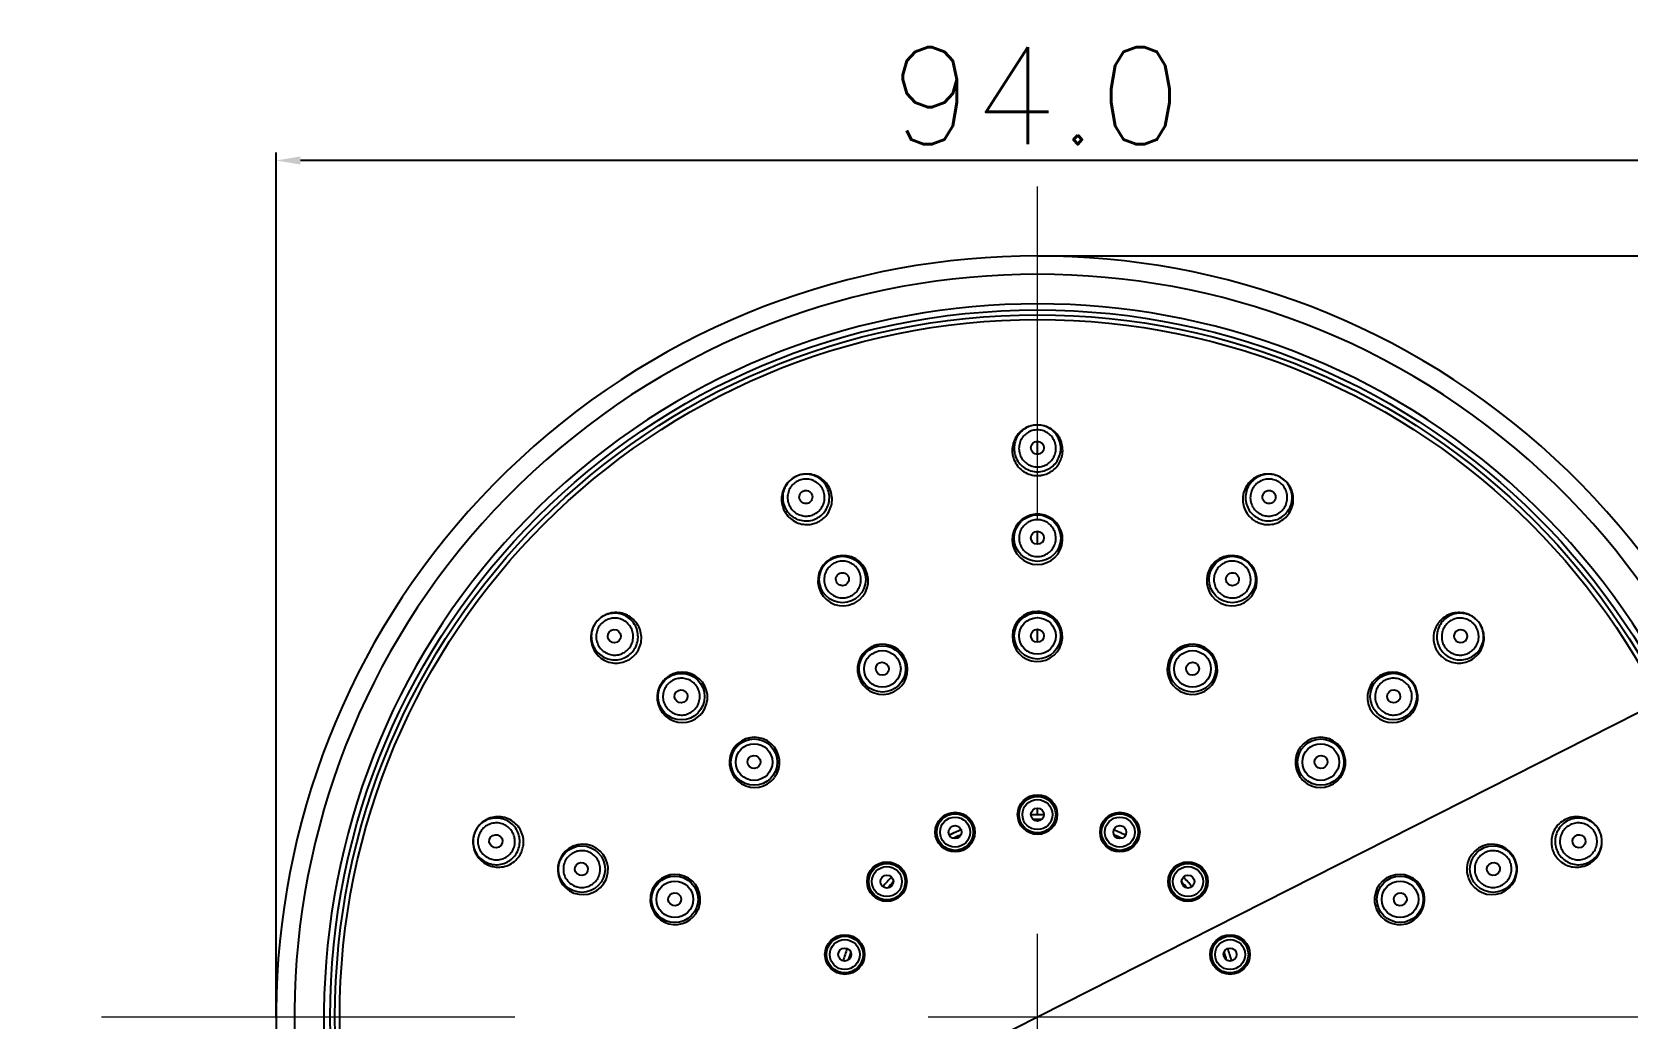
# Model space of a CAD drawing. Extents: x 13222 to 13816, y -23073 to -22653.
# Drawn here: x 13321.6 to 13420, y -22822.5 to -22761.7 of the extents above; entities that cross this region are included whole.
import ezdxf

# ---------------------------------------------------------------- set-up
doc = ezdxf.new("R2010")
doc.units = 0
doc.header["$MEASUREMENT"] = 0
doc.linetypes.add('CENTER', pattern=[47.5, 22, -8.5, 8.5, -8.5])
doc.layers.get('0').update_dxf_attribs({"linetype": 'CONTINUOUS'})
doc.layers.get('DEFPOINTS').update_dxf_attribs({"linetype": 'CONTINUOUS'})
doc.layers.add('02___PRT_ALL_AXES', color=7, linetype='CONTINUOUS')
doc.layers.add('\\M+5B3DF\\M+5B4E7\\M+5CFDF', color=3, linetype='CONTINUOUS', lineweight=18)
doc.layers.add('\\M+5D6D0\\M+5D0C4\\M+5CFDF', color=1, linetype='CENTER', lineweight=18)
doc.styles.add('\\M+5CAFD\\M+5D7D6', font='txt.shx')
doc.dimstyles.new('X\\M+5B3DF\\M+5B4E7\\M+5D1F9\\M+5CABD', dxfattribs={"dimtxt": 2, "dimasz": 1.5, "dimexe": 0.5, "dimexo": 0, "dimgap": 1, "dimtad": 1, "dimtoh": 1, "dimdec": 1, "dimzin": 1, "dimdsep": 46, "dimtxsty": '\\M+5CAFD\\M+5D7D6', "dimcen": 0, "dimadec": 0, "dimazin": 0, "dimtfac": 1, "dimtdec": 1, "dimtmove": 0, "dimatfit": 3, "dimfxl": 0, "dimtolj": 1, "dimtzin": 0, "dimarcsym": 0})

# ---------------------------------------------------------------- blocks, each defined once
blk = doc.blocks.new('*D1')
at = {"layer": '\\M+5B3DF\\M+5B4E7\\M+5CFDF', "color": 0, "lineweight": -2}
for p, q in [((13383.655, -22775.484), (13469.297, -22775.484)), ((13468.797, -23009.969), (13468.797, -22776.984)), ((13383.655, -23011.469), (13469.297, -23011.469))]:
    blk.add_line(p, q, dxfattribs=at)
at = {"layer": '\\M+5B3DF\\M+5B4E7\\M+5CFDF', "color": 0}
for points in [[(13468.547, -22776.984), (13469.047, -22776.984), (13468.797, -22775.484)], [(13468.547, -23009.969), (13469.047, -23009.969), (13468.797, -23011.469)]]:
    blk.add_solid(points, dxfattribs=at)
at = {"layer": 'DEFPOINTS', "color": 0}
for p in [(13383.655, -22775.484), (13468.797, -22775.484), (13383.655, -23011.469)]:
    blk.add_point(p, dxfattribs=at)
at = {"layer": '\\M+5B3DF\\M+5B4E7\\M+5CFDF', "color": 0, "insert": (13464.797, -22893.477), "char_height": 6, "attachment_point": 5, "rotation": 90, "style": '\\M+5CAFD\\M+5D7D6'}
blk.add_mtext('\\A1;236.0', dxfattribs=at)
blk = doc.blocks.new('*D2')
at = {"layer": '\\M+5B3DF\\M+5B4E7\\M+5CFDF', "color": 0, "lineweight": -2}
for p, q in [((13336.669, -22822.51), (13336.669, -22769.092)), ((13430.641, -22822.47), (13430.641, -22769.092)), ((13429.141, -22769.592), (13338.169, -22769.592))]:
    blk.add_line(p, q, dxfattribs=at)
at = {"layer": '\\M+5B3DF\\M+5B4E7\\M+5CFDF', "color": 0}
for points in [[(13338.169, -22769.342), (13338.169, -22769.842), (13336.669, -22769.592)], [(13429.141, -22769.342), (13429.141, -22769.842), (13430.641, -22769.592)]]:
    blk.add_solid(points, dxfattribs=at)
at = {"layer": 'DEFPOINTS', "color": 0}
for p in [(13336.669, -22769.592), (13336.669, -22822.51), (13430.641, -22822.47)]:
    blk.add_point(p, dxfattribs=at)
at = {"layer": '\\M+5B3DF\\M+5B4E7\\M+5CFDF', "color": 0, "insert": (13383.568, -22765.592), "char_height": 6, "attachment_point": 5, "style": '\\M+5CAFD\\M+5D7D6'}
blk.add_mtext('\\A1;94.0', dxfattribs=at)
blk = doc.blocks.new('*D4')
at = {"layer": '\\M+5B3DF\\M+5B4E7\\M+5CFDF', "color": 0, "lineweight": -2}
for p, q in [((13423.93, -22802.063), (13425.268, -22801.385)), ((13422.592, -22802.741), (13344.718, -22842.2)), ((13321.785, -22853.82), (13343.38, -22842.878)), ((13296.785, -22853.82), (13321.785, -22853.82))]:
    blk.add_line(p, q, dxfattribs=at)
at = {"layer": '\\M+5B3DF\\M+5B4E7\\M+5CFDF', "color": 0}
for points in [[(13423.817, -22801.84), (13424.043, -22802.286), (13422.592, -22802.741)], [(13343.267, -22842.655), (13343.493, -22843.101), (13344.718, -22842.2)]]:
    blk.add_solid(points, dxfattribs=at)
at = {"layer": 'DEFPOINTS', "color": 0}
for p in [(13422.592, -22802.741), (13344.718, -22842.2)]:
    blk.add_point(p, dxfattribs=at)
at = {"layer": '\\M+5B3DF\\M+5B4E7\\M+5CFDF', "color": 0, "insert": (13308.785, -22849.82), "char_height": 6, "attachment_point": 5, "style": '\\M+5CAFD\\M+5D7D6'}
blk.add_mtext('\\A1;∅87.3', dxfattribs=at)

msp = doc.modelspace()

# ---------------------------------------------------------------- linework, layer by layer
at = {"color": 7, "linetype": 'Continuous'}
for p, q in [((13383.655, -22787.736), (13383.655, -22786.947)), ((13383.656, -22793.284), (13383.656, -22792.478)), ((13383.655, -22799.333), (13383.655, -22798.531)), ((13383.655, -22809.985), (13383.655, -22809.57))]:
    msp.add_line(p, q, dxfattribs=at)
for centre, radius in [((13383.655, -22822.47), 43.65), ((13383.655, -22822.47), 43.35), ((13383.655, -22822.47), 43.057), ((13383.654, -22792.902), 1.436), ((13371.627, -22795.459), 1.436), ((13395.68, -22795.457), 1.436), ((13383.655, -22798.941), 1.43), ((13383.655, -22798.942), 1.131), ((13374.085, -22800.975), 1.43), ((13393.225, -22800.975), 1.43), ((13374.085, -22800.976), 1.131), ((13393.225, -22800.976), 1.131), ((13361.681, -22802.686), 1.436), ((13405.628, -22802.684), 1.436), ((13366.169, -22806.726), 1.43), ((13366.17, -22806.727), 1.131), ((13401.141, -22806.726), 1.43), ((13401.141, -22806.727), 1.131), ((13383.655, -22809.97), 1.126), ((13383.655, -22809.97), 0.927), ((13378.571, -22811.051), 1.126), ((13378.571, -22811.051), 0.927), ((13383.655, -22809.97), 0.4), ((13388.74, -22811.051), 1.126), ((13388.74, -22811.051), 0.927), ((13378.571, -22811.051), 0.4), ((13388.74, -22811.051), 0.4), ((13355.534, -22813.335), 1.436), ((13411.776, -22813.332), 1.436), ((13374.366, -22814.106), 1.126), ((13374.366, -22814.106), 0.927), ((13392.945, -22814.106), 1.126), ((13392.945, -22814.106), 0.927), ((13361.278, -22815.2), 1.43), ((13361.278, -22815.2), 1.131), ((13374.366, -22814.106), 0.4), ((13392.945, -22814.106), 0.4), ((13406.033, -22815.199), 1.43), ((13406.032, -22815.2), 1.131), ((13371.767, -22818.607), 1.126), ((13371.767, -22818.607), 0.927), ((13371.767, -22818.607), 0.4), ((13395.544, -22818.607), 1.126), ((13395.544, -22818.607), 0.927), ((13395.544, -22818.607), 0.4)]:
    msp.add_circle(centre, radius, dxfattribs=at)
for centre, radius, start, end in [((13383.655, -22822.47), 46.986, 321.57494, 218.4247), ((13383.655, -22822.47), 45.853, 321.61758, 218.38248), ((13383.655, -22822.47), 44.03, 321.68977, 218.31002), ((13383.655, -22787.467), 1.548, 84.90167, 95.09596), ((13369.418, -22790.493), 1.548, 108.89503, 119.55839), ((13369.423, -22790.509), 1.564, 102.9597, 108.89908), ((13383.655, -22787.488), 1.556, 270.01281, 278.78408), ((13397.887, -22790.509), 1.564, 71.10193, 77.04296), ((13397.893, -22790.493), 1.548, 60.44347, 71.10599), ((13383.655, -22792.977), 1.554, 95.40965, 84.4547), ((13383.655, -22792.969), 1.547, 84.47496, 95.38707), ((13369.427, -22790.511), 1.558, 283.12607, 293.97478), ((13369.43, -22790.52), 1.549, 294.00907, 299.48095), ((13397.881, -22790.52), 1.549, 240.52487, 245.99096), ((13397.884, -22790.511), 1.558, 246.02531, 256.88387), ((13371.661, -22795.526), 1.555, 119.58659, 293.97519), ((13371.656, -22795.519), 1.546, 114.00941, 119.56702), ((13371.658, -22795.527), 1.555, 299.49419, 113.97382), ((13395.653, -22795.527), 1.555, 66.02622, 240.51238), ((13395.65, -22795.526), 1.555, 246.02491, 60.41537), ((13395.654, -22795.519), 1.546, 60.43498, 65.9906), ((13371.662, -22795.534), 1.547, 294.00897, 299.47299), ((13383.655, -22798.972), 1.548, 90.01781, 84.51786), ((13383.655, -22798.967), 1.543, 84.49097, 89.99103), ((13395.648, -22795.534), 1.547, 240.5337, 245.99107), ((13357.644, -22799.049), 1.549, 132.44347, 143.55839), ((13357.545, -22798.961), 1.416, 137.99605, 138.57367), ((13409.667, -22799.049), 1.549, 36.44347, 47.55839), ((13409.763, -22798.963), 1.42, 41.41607, 41.99227), ((13374.098, -22801.004), 1.548, 119.55863, 293.97542), ((13374.096, -22800.999), 1.543, 114.00948, 119.58732), ((13374.099, -22801.008), 1.552, 102.89284, 113.97367), ((13374.098, -22801.004), 1.548, 299.43999, 102.88943), ((13393.213, -22801.004), 1.548, 77.11365, 240.56784), ((13393.213, -22801.004), 1.548, 246.02469, 60.44348), ((13393.212, -22801.008), 1.552, 66.02637, 77.11024), ((13393.215, -22800.999), 1.543, 60.41483, 65.99054), ((13357.585, -22798.997), 1.416, 317.9952, 318.56286), ((13357.664, -22799.068), 1.549, 312.52487, 323.48095), ((13409.646, -22799.068), 1.549, 216.52487, 227.48095), ((13409.728, -22798.994), 1.42, 221.42612, 221.99223), ((13361.732, -22802.73), 1.546, 132.43498, 143.56702), ((13361.737, -22802.737), 1.555, 323.49247, 132.41708), ((13405.574, -22802.737), 1.555, 47.58488, 216.51411), ((13405.579, -22802.73), 1.546, 36.43498, 47.56702), ((13361.739, -22802.734), 1.555, 143.58488, 312.51411), ((13374.1, -22801.008), 1.543, 294.00891, 299.46683), ((13393.211, -22801.008), 1.543, 240.54112, 245.99113), ((13405.572, -22802.734), 1.555, 227.49247, 36.41708), ((13361.743, -22802.741), 1.547, 312.5337, 323.47299), ((13405.567, -22802.74), 1.547, 216.5337, 227.47299), ((13366.189, -22806.743), 1.543, 132.41483, 143.58732), ((13366.193, -22806.747), 1.548, 323.44005, 132.44341), ((13401.118, -22806.747), 1.548, 47.55869, 216.56778), ((13401.122, -22806.744), 1.543, 36.41483, 47.58732), ((13366.193, -22806.747), 1.548, 143.55869, 312.56777), ((13401.118, -22806.747), 1.548, 227.44005, 36.44341), ((13366.196, -22806.751), 1.543, 312.54112, 323.46683), ((13401.114, -22806.75), 1.543, 216.54112, 227.46683), ((13383.656, -22822.468), 12.483, 88.17065, 91.82945), ((13383.655, -22822.47), 12.198, 88.81376, 91.18624), ((13350.382, -22811.657), 1.564, 167.10193, 173.04296), ((13350.365, -22811.653), 1.548, 156.44347, 167.10599), ((13383.654, -22822.468), 12.483, 112.17246, 115.82672), ((13383.655, -22822.47), 12.198, 112.89771, 115.17381), ((13383.656, -22822.468), 12.483, 64.17333, 67.82759), ((13383.655, -22822.47), 12.198, 64.82619, 67.10229), ((13416.945, -22811.653), 1.548, 12.89503, 23.55839), ((13416.929, -22811.657), 1.564, 6.9597, 12.89908), ((13350.393, -22811.662), 1.549, 336.52487, 341.99096), ((13350.384, -22811.66), 1.558, 342.02531, 352.88387), ((13355.605, -22813.358), 1.555, 342.02491, 156.41537), ((13411.705, -22813.358), 1.555, 23.58659, 197.97519), ((13416.927, -22811.66), 1.558, 187.12607, 197.97478), ((13416.918, -22811.662), 1.549, 198.00907, 203.48095), ((13355.606, -22813.355), 1.555, 162.02622, 336.51239), ((13355.598, -22813.354), 1.546, 156.43498, 161.9906), ((13411.705, -22813.355), 1.555, 203.49419, 17.97382), ((13411.713, -22813.354), 1.546, 18.00941, 23.56702), ((13355.613, -22813.358), 1.547, 336.5337, 341.99107), ((13361.307, -22815.209), 1.548, 342.02469, 156.44347), ((13383.654, -22822.468), 12.483, 136.17462, 139.8307), ((13383.655, -22822.47), 12.198, 136.81447, 139.19799), ((13383.655, -22822.47), 12.198, 40.80201, 43.18553), ((13383.656, -22822.468), 12.483, 40.1693, 43.82539), ((13406.003, -22815.209), 1.548, 23.55864, 197.97542), ((13411.698, -22813.358), 1.547, 198.00897, 203.47299), ((13361.307, -22815.209), 1.548, 173.11365, 336.56784), ((13361.312, -22815.21), 1.552, 162.02637, 173.11024), ((13361.302, -22815.208), 1.543, 156.41483, 161.99054), ((13406.003, -22815.209), 1.548, 203.43999, 6.88943), ((13406.008, -22815.208), 1.543, 18.00948, 23.58732), ((13405.999, -22815.21), 1.552, 6.89284, 17.97367), ((13361.312, -22815.21), 1.543, 336.54112, 341.99113), ((13405.998, -22815.21), 1.543, 198.00891, 203.46683), ((13383.654, -22822.468), 12.483, 160.18218, 163.83616), ((13383.654, -22822.468), 12.483, 16.16187, 19.81496), ((13383.655, -22822.47), 12.198, 160.79603, 163.17968), ((13383.655, -22822.47), 12.198, 16.82032, 19.20397)]:
    msp.add_arc(centre, radius, start, end, dxfattribs=at)
for centre, major_axis, ratio in [((13383.655, -22787.33), (0, -0.406), 0.995345), ((13369.362, -22790.368), (0.165, -0.371), 0.995345), ((13397.948, -22790.368), (-0.165, -0.371), 0.995345), ((13383.655, -22792.881), (0, 0.403), 0.998114), ((13371.62, -22795.439), (-0.164, 0.368), 0.998114), ((13395.69, -22795.439), (0.164, 0.368), 0.998114), ((13357.541, -22798.957), (0.302, -0.272), 0.995345), ((13383.655, -22798.932), (0, -0.401), 0.999654), ((13409.77, -22798.957), (-0.302, -0.272), 0.995345), ((13374.081, -22800.967), (0.163, -0.367), 0.999654), ((13393.229, -22800.967), (-0.163, -0.367), 0.999654), ((13361.666, -22802.671), (-0.3, 0.27), 0.998114), ((13405.644, -22802.671), (0.3, 0.27), 0.998114), ((13366.163, -22806.72), (0.298, -0.268), 0.999654), ((13401.148, -22806.72), (-0.298, -0.268), 0.999654), ((13350.235, -22811.611), (0.386, -0.125), 0.995345), ((13417.076, -22811.611), (-0.386, -0.125), 0.995345), ((13355.514, -22813.327), (-0.384, 0.125), 0.998114), ((13411.796, -22813.327), (0.384, 0.125), 0.998114), ((13361.269, -22815.197), (0.382, -0.124), 0.999654), ((13406.041, -22815.197), (-0.382, -0.124), 0.999654)]:
    msp.add_ellipse(centre, major_axis=major_axis, ratio=ratio, dxfattribs=at)
for points, start_tangent, end_tangent in [([(13383.518, -22785.925), (13383.213, -22785.984), (13382.806, -22786.172), (13382.468, -22786.47), (13382.23, -22786.851), (13382.109, -22787.288), (13382.117, -22787.733), (13382.25, -22788.157), (13382.491, -22788.52), (13382.822, -22788.803), (13383.221, -22788.983), (13383.655, -22789.045)], (-0.996058, -0.088709), (1, 0)), ([(13383.655, -22785.919), (13383.25, -22785.978), (13382.878, -22786.148), (13382.568, -22786.417), (13382.346, -22786.762), (13382.231, -22787.157), (13382.231, -22787.568), (13382.347, -22787.963), (13382.568, -22788.309), (13382.878, -22788.577), (13383.251, -22788.747), (13383.655, -22788.806)], (-1, 0.000071), (1, -0.000134)), ([(13383.655, -22788.806), (13384.06, -22788.747), (13384.433, -22788.577), (13384.742, -22788.308), (13384.964, -22787.963), (13385.08, -22787.568), (13385.08, -22787.157), (13384.964, -22786.762), (13384.742, -22786.416), (13384.432, -22786.148), (13384.06, -22785.978), (13383.655, -22785.919)], (1, -0.000086), (-1, 0.000133)), ([(13383.893, -22789.026), (13384.012, -22789.003), (13384.363, -22788.874), (13384.673, -22788.666), (13384.921, -22788.393), (13385.096, -22788.076), (13385.196, -22787.716), (13385.204, -22787.314), (13385.095, -22786.884), (13384.864, -22786.496), (13384.522, -22786.183), (13384.102, -22785.985), (13383.793, -22785.925)], (0.988285, 0.152617), (-0.996054, 0.088751)), ([(13383.655, -22786.219), (13383.337, -22786.265), (13383.042, -22786.399), (13382.796, -22786.612), (13382.619, -22786.886), (13382.527, -22787.199), (13382.526, -22787.527), (13382.618, -22787.841), (13382.794, -22788.117), (13383.04, -22788.33), (13383.336, -22788.465), (13383.655, -22788.511)], (-1, 0.000155), (1, -0.00025)), ([(13383.655, -22788.511), (13383.975, -22788.465), (13384.271, -22788.33), (13384.517, -22788.116), (13384.693, -22787.841), (13384.785, -22787.527), (13384.784, -22787.2), (13384.691, -22786.886), (13384.515, -22786.612), (13384.269, -22786.399), (13383.973, -22786.265), (13383.655, -22786.219)], (1, -0.000178), (-1, 0.000261)), ([(13368.655, -22789.147), (13368.41, -22789.319), (13368.115, -22789.656), (13367.928, -22790.066), (13367.865, -22790.511), (13367.933, -22790.96), (13368.122, -22791.363), (13368.415, -22791.695), (13368.783, -22791.929), (13369.201, -22792.052), (13369.636, -22792.055), (13369.781, -22792.028)], (-0.869918, -0.493196), (0.97383, 0.227278)), ([(13368.789, -22789.079), (13368.443, -22789.297), (13368.172, -22789.604), (13367.998, -22789.976), (13367.936, -22790.382), (13367.991, -22790.789), (13368.158, -22791.165), (13368.424, -22791.479), (13368.768, -22791.704), (13369.16, -22791.824), (13369.569, -22791.828), (13369.963, -22791.716)], (-0.913574, -0.406672), (0.9136, 0.406615)), ([(13368.911, -22789.353), (13368.638, -22789.525), (13368.423, -22789.767), (13368.285, -22790.062), (13368.235, -22790.384), (13368.278, -22790.708), (13368.411, -22791.007), (13368.622, -22791.257), (13368.895, -22791.437), (13369.207, -22791.532), (13369.533, -22791.535), (13369.843, -22791.447)], (-0.913609, -0.406595), (0.913647, 0.406509)), ([(13369.963, -22791.716), (13370.309, -22791.498), (13370.58, -22791.191), (13370.754, -22790.82), (13370.816, -22790.414), (13370.761, -22790.006), (13370.593, -22789.63), (13370.327, -22789.317), (13369.984, -22789.091), (13369.592, -22788.972), (13369.182, -22788.968), (13368.789, -22789.079)], (0.91358, 0.406658), (-0.913599, -0.406615)), ([(13369.843, -22791.447), (13370.116, -22791.275), (13370.332, -22791.031), (13370.469, -22790.736), (13370.518, -22790.413), (13370.474, -22790.089), (13370.341, -22789.79), (13370.128, -22789.541), (13369.855, -22789.362), (13369.544, -22789.268), (13369.22, -22789.266), (13368.911, -22789.353)], (0.913618, 0.406574), (-0.913651, -0.406498)), ([(13370.192, -22791.868), (13370.433, -22791.7), (13370.722, -22791.374), (13370.911, -22790.981), (13370.983, -22790.552), (13370.932, -22790.112), (13370.759, -22789.702), (13370.471, -22789.351), (13370.098, -22789.1), (13369.668, -22788.965), (13369.22, -22788.958), (13369.073, -22788.984)], (0.870582, 0.492024), (-0.974527, -0.22427)), ([(13398.238, -22788.984), (13398.09, -22788.958), (13397.643, -22788.965), (13397.212, -22789.1), (13396.84, -22789.351), (13396.552, -22789.702), (13396.379, -22790.112), (13396.328, -22790.552), (13396.4, -22790.982), (13396.588, -22791.375), (13396.878, -22791.7), (13397.119, -22791.868)], (-0.974537, 0.224225), (0.870632, -0.491936)), ([(13398.522, -22789.079), (13398.128, -22788.968), (13397.719, -22788.972), (13397.327, -22789.091), (13396.983, -22789.317), (13396.717, -22789.63), (13396.55, -22790.006), (13396.495, -22790.414), (13396.557, -22790.82), (13396.731, -22791.191), (13397.002, -22791.498), (13397.348, -22791.716)], (-0.913517, 0.406802), (0.913491, -0.406859)), ([(13398.4, -22789.353), (13398.09, -22789.265), (13397.766, -22789.268), (13397.455, -22789.362), (13397.182, -22789.541), (13396.97, -22789.79), (13396.836, -22790.088), (13396.792, -22790.413), (13396.841, -22790.736), (13396.979, -22791.032), (13397.195, -22791.276), (13397.468, -22791.447)], (-0.913482, 0.406878), (0.913444, -0.406965)), ([(13397.348, -22791.716), (13397.741, -22791.828), (13398.151, -22791.824), (13398.543, -22791.704), (13398.886, -22791.479), (13399.153, -22791.165), (13399.32, -22790.789), (13399.375, -22790.382), (13399.313, -22789.976), (13399.139, -22789.604), (13398.868, -22789.297), (13398.522, -22789.079)], (0.91351, -0.406815), (-0.913491, 0.406858)), ([(13397.468, -22791.447), (13397.779, -22791.535), (13398.104, -22791.532), (13398.416, -22791.437), (13398.688, -22791.257), (13398.9, -22791.007), (13399.032, -22790.708), (13399.075, -22790.384), (13399.025, -22790.061), (13398.887, -22789.767), (13398.672, -22789.524), (13398.4, -22789.353)], (0.913473, -0.406899), (-0.913439, 0.406975)), ([(13397.53, -22792.028), (13397.675, -22792.055), (13398.11, -22792.052), (13398.528, -22791.929), (13398.896, -22791.695), (13399.189, -22791.363), (13399.377, -22790.96), (13399.445, -22790.511), (13399.383, -22790.066), (13399.196, -22789.656), (13398.901, -22789.319), (13398.656, -22789.147)], (0.973869, -0.22711), (-0.869934, 0.493167)), ([(13383.655, -22791.766), (13383.337, -22791.811), (13383.043, -22791.945), (13382.799, -22792.156), (13382.623, -22792.429), (13382.531, -22792.74), (13382.531, -22793.064), (13382.622, -22793.376), (13382.798, -22793.649), (13383.043, -22793.862), (13383.337, -22793.996), (13383.655, -22794.041)], (-1, 0.00016), (1, -0.000247)), ([(13383.655, -22794.041), (13383.974, -22793.996), (13384.268, -22793.861), (13384.513, -22793.649), (13384.688, -22793.376), (13384.78, -22793.065), (13384.779, -22792.74), (13384.687, -22792.429), (13384.512, -22792.156), (13384.267, -22791.945), (13383.973, -22791.811), (13383.655, -22791.766)], (1, -0.000175), (-1, 0.000254)), ([(13371.167, -22794.42), (13370.895, -22794.591), (13370.681, -22794.833), (13370.543, -22795.126), (13370.493, -22795.446), (13370.536, -22795.767), (13370.668, -22796.064), (13370.878, -22796.312), (13371.149, -22796.49), (13371.46, -22796.584), (13371.783, -22796.587), (13372.092, -22796.499)], (-0.913611, -0.40659), (0.913646, 0.406511)), ([(13372.092, -22796.499), (13372.365, -22796.328), (13372.579, -22796.085), (13372.717, -22795.792), (13372.766, -22795.471), (13372.722, -22795.15), (13372.59, -22794.853), (13372.379, -22794.606), (13372.108, -22794.428), (13371.798, -22794.335), (13371.475, -22794.332), (13371.167, -22794.42)], (0.913617, 0.406577), (-0.913649, -0.406505)), ([(13396.144, -22794.42), (13395.835, -22794.332), (13395.512, -22794.335), (13395.202, -22794.429), (13394.931, -22794.606), (13394.721, -22794.853), (13394.589, -22795.149), (13394.545, -22795.471), (13394.594, -22795.792), (13394.732, -22796.086), (13394.946, -22796.328), (13395.218, -22796.499)], (-0.91348, 0.406883), (0.913445, -0.406962)), ([(13395.218, -22796.499), (13395.528, -22796.587), (13395.852, -22796.584), (13396.162, -22796.49), (13396.433, -22796.312), (13396.643, -22796.064), (13396.775, -22795.767), (13396.817, -22795.446), (13396.768, -22795.125), (13396.63, -22794.832), (13396.415, -22794.591), (13396.144, -22794.42)], (0.913474, -0.406896), (-0.913442, 0.406969)), ([(13358.647, -22799.934), (13358.865, -22799.604), (13358.988, -22799.214), (13358.996, -22798.804), (13358.887, -22798.408), (13358.671, -22798.058), (13358.366, -22797.782), (13357.995, -22797.604), (13357.589, -22797.538), (13357.183, -22797.588), (13356.807, -22797.751), (13356.493, -22798.013)], (0.6618, 0.749681), (-0.669229, -0.743056)), ([(13358.909, -22799.99), (13359.061, -22799.738), (13359.193, -22799.323), (13359.205, -22798.887), (13359.096, -22798.466), (13358.87, -22798.084), (13358.545, -22797.78), (13358.14, -22797.577), (13357.697, -22797.499), (13357.25, -22797.55), (13356.837, -22797.727), (13356.598, -22797.906)], (0.595192, 0.803584), (-0.737855, -0.67496)), ([(13410.712, -22797.906), (13410.473, -22797.727), (13410.061, -22797.55), (13409.613, -22797.499), (13409.171, -22797.577), (13408.765, -22797.78), (13408.44, -22798.084), (13408.215, -22798.466), (13408.106, -22798.888), (13408.118, -22799.323), (13408.25, -22799.738), (13408.402, -22799.99)], (-0.737876, 0.674936), (0.595273, -0.803523)), ([(13410.818, -22798.013), (13410.504, -22797.751), (13410.128, -22797.588), (13409.721, -22797.538), (13409.316, -22797.604), (13408.945, -22797.782), (13408.639, -22798.058), (13408.423, -22798.408), (13408.315, -22798.804), (13408.323, -22799.214), (13408.445, -22799.604), (13408.664, -22799.934)], (-0.669078, 0.743192), (0.661655, -0.749808)), ([(13356.398, -22798.129), (13356.244, -22798.386), (13356.112, -22798.814), (13356.108, -22799.265), (13356.232, -22799.697), (13356.476, -22800.079), (13356.812, -22800.37), (13357.215, -22800.554), (13357.646, -22800.619), (13358.078, -22800.561), (13358.477, -22800.386), (13358.711, -22800.209)], (-0.594109, -0.804384), (0.736899, 0.676003)), ([(13356.483, -22798.024), (13356.265, -22798.353), (13356.142, -22798.743), (13356.135, -22799.154), (13356.243, -22799.55), (13356.459, -22799.9), (13356.765, -22800.175), (13357.136, -22800.353), (13357.541, -22800.419), (13357.948, -22800.369), (13358.324, -22800.206), (13358.638, -22799.944)], (-0.661658, -0.749806), (0.66923, 0.743055)), ([(13356.716, -22798.214), (13356.536, -22798.481), (13356.439, -22798.79), (13356.432, -22799.115), (13356.518, -22799.43), (13356.689, -22799.708), (13356.932, -22799.928), (13357.227, -22800.07), (13357.549, -22800.123), (13357.873, -22800.083), (13358.171, -22799.954), (13358.419, -22799.747)], (-0.669246, -0.743041), (0.669316, 0.742978)), ([(13358.419, -22799.747), (13358.599, -22799.479), (13358.696, -22799.168), (13358.702, -22798.843), (13358.615, -22798.528), (13358.443, -22798.249), (13358.199, -22798.031), (13357.904, -22797.89), (13357.582, -22797.838), (13357.26, -22797.878), (13356.962, -22798.008), (13356.716, -22798.214)], (0.669263, 0.743026), (-0.669324, -0.74297)), ([(13410.595, -22798.214), (13410.348, -22798.007), (13410.051, -22797.878), (13409.728, -22797.838), (13409.406, -22797.89), (13409.111, -22798.031), (13408.868, -22798.249), (13408.695, -22798.528), (13408.609, -22798.843), (13408.615, -22799.169), (13408.712, -22799.479), (13408.892, -22799.747)], (-0.669015, 0.743249), (0.668945, -0.743312)), ([(13408.6, -22800.209), (13408.834, -22800.386), (13409.233, -22800.561), (13409.665, -22800.619), (13410.096, -22800.554), (13410.498, -22800.37), (13410.835, -22800.079), (13411.079, -22799.697), (13411.203, -22799.265), (13411.199, -22798.814), (13411.067, -22798.386), (13410.913, -22798.129)], (0.736967, -0.675929), (-0.594135, 0.804365)), ([(13408.673, -22799.944), (13408.987, -22800.206), (13409.363, -22800.369), (13409.77, -22800.419), (13410.175, -22800.353), (13410.546, -22800.175), (13410.852, -22799.9), (13411.067, -22799.549), (13411.176, -22799.153), (13411.168, -22798.743), (13411.046, -22798.353), (13410.827, -22798.024)], (0.669067, -0.743202), (-0.661524, 0.749924)), ([(13408.892, -22799.747), (13409.14, -22799.954), (13409.438, -22800.083), (13409.762, -22800.123), (13410.084, -22800.07), (13410.379, -22799.928), (13410.622, -22799.708), (13410.793, -22799.43), (13410.878, -22799.115), (13410.872, -22798.79), (13410.774, -22798.48), (13410.595, -22798.214)], (0.668998, -0.743264), (-0.668937, 0.743319)), ([(13362.529, -22803.448), (13362.708, -22803.18), (13362.805, -22802.872), (13362.811, -22802.548), (13362.726, -22802.235), (13362.555, -22801.959), (13362.314, -22801.741), (13362.021, -22801.601), (13361.701, -22801.55), (13361.379, -22801.59), (13361.083, -22801.719), (13360.837, -22801.925)], (0.66926, 0.743028), (-0.669319, -0.742975)), ([(13406.473, -22801.925), (13406.227, -22801.719), (13405.931, -22801.59), (13405.61, -22801.55), (13405.29, -22801.601), (13404.997, -22801.741), (13404.756, -22801.958), (13404.585, -22802.235), (13404.499, -22802.548), (13404.506, -22802.872), (13404.603, -22803.181), (13404.782, -22803.448)], (-0.669011, 0.743252), (0.668947, -0.74331)), ([(13360.837, -22801.925), (13360.658, -22802.191), (13360.561, -22802.499), (13360.555, -22802.823), (13360.639, -22803.135), (13360.809, -22803.412), (13361.05, -22803.629), (13361.343, -22803.77), (13361.663, -22803.823), (13361.985, -22803.783), (13362.282, -22803.653), (13362.529, -22803.448)], (-0.66925, -0.743038), (0.669314, 0.74298)), ([(13404.782, -22803.448), (13405.029, -22803.654), (13405.326, -22803.783), (13405.648, -22803.823), (13405.968, -22803.77), (13406.26, -22803.63), (13406.501, -22803.412), (13406.671, -22803.135), (13406.756, -22802.823), (13406.749, -22802.499), (13406.652, -22802.191), (13406.473, -22801.925)], (0.669001, -0.743262), (-0.668942, 0.743315)), ([(13351.639, -22812.067), (13351.708, -22811.664), (13351.661, -22811.258), (13351.501, -22810.88), (13351.241, -22810.562), (13350.902, -22810.33), (13350.51, -22810.203), (13350.099, -22810.191), (13349.702, -22810.295), (13349.351, -22810.507), (13349.074, -22810.808), (13348.893, -22811.175)], (0.309099, 0.95103), (-0.309143, -0.951015)), ([(13351.93, -22811.853), (13351.941, -22811.707), (13351.893, -22811.274), (13351.727, -22810.871), (13351.456, -22810.53), (13351.094, -22810.274), (13350.674, -22810.128), (13350.221, -22810.107), (13349.785, -22810.216), (13349.397, -22810.445), (13349.092, -22810.774), (13348.947, -22811.035)], (0.124069, 0.992274), (-0.399533, -0.916719)), ([(13351.358, -22811.976), (13351.414, -22811.658), (13351.376, -22811.335), (13351.249, -22811.035), (13351.042, -22810.782), (13350.771, -22810.598), (13350.46, -22810.498), (13350.133, -22810.489), (13349.817, -22810.572), (13349.539, -22810.74), (13349.32, -22810.98), (13349.179, -22811.268)], (0.309186, 0.951001), (-0.309265, -0.950976)), ([(13418.364, -22811.035), (13418.219, -22810.774), (13417.914, -22810.445), (13417.526, -22810.216), (13417.09, -22810.107), (13416.637, -22810.128), (13416.216, -22810.274), (13415.855, -22810.53), (13415.584, -22810.871), (13415.418, -22811.274), (13415.37, -22811.707), (13415.381, -22811.854)], (-0.399563, 0.916706), (0.12424, -0.992252)), ([(13418.417, -22811.175), (13418.237, -22810.808), (13417.96, -22810.507), (13417.608, -22810.295), (13417.211, -22810.191), (13416.8, -22810.203), (13416.409, -22810.33), (13416.069, -22810.562), (13415.809, -22810.88), (13415.649, -22811.258), (13415.602, -22811.664), (13415.672, -22812.067)], (-0.308949, 0.951078), (0.30889, -0.951098)), ([(13418.132, -22811.268), (13417.99, -22810.979), (13417.771, -22810.74), (13417.493, -22810.572), (13417.178, -22810.489), (13416.851, -22810.498), (13416.54, -22810.598), (13416.269, -22810.782), (13416.061, -22811.035), (13415.934, -22811.335), (13415.897, -22811.659), (13415.952, -22811.976)], (-0.308869, 0.951104), (0.30878, -0.951134)), ([(13348.829, -22811.468), (13348.818, -22811.617), (13348.871, -22812.062), (13349.051, -22812.476), (13349.34, -22812.82), (13349.718, -22813.069), (13350.144, -22813.199), (13350.587, -22813.203), (13351.007, -22813.087), (13351.378, -22812.858), (13351.672, -22812.536), (13351.813, -22812.279)], (-0.12113, -0.992637), (0.398235, 0.917283)), ([(13348.893, -22811.175), (13348.824, -22811.578), (13348.87, -22811.985), (13349.03, -22812.363), (13349.291, -22812.681), (13349.63, -22812.913), (13350.022, -22813.04), (13350.433, -22813.052), (13350.83, -22812.947), (13351.181, -22812.736), (13351.458, -22812.434), (13351.639, -22812.067)], (-0.309085, -0.951035), (0.309144, 0.951015)), ([(13349.179, -22811.268), (13349.124, -22811.585), (13349.16, -22811.907), (13349.286, -22812.207), (13349.492, -22812.459), (13349.762, -22812.644), (13350.073, -22812.746), (13350.4, -22812.756), (13350.717, -22812.674), (13350.996, -22812.505), (13351.216, -22812.266), (13351.358, -22811.976)], (-0.309164, -0.951009), (0.309254, 0.950979)), ([(13415.497, -22812.279), (13415.639, -22812.537), (13415.933, -22812.859), (13416.304, -22813.087), (13416.724, -22813.203), (13417.167, -22813.199), (13417.592, -22813.069), (13417.971, -22812.82), (13418.26, -22812.476), (13418.439, -22812.062), (13418.493, -22811.617), (13418.482, -22811.468)], (0.398328, -0.917243), (-0.121176, 0.992631)), ([(13415.672, -22812.067), (13415.853, -22812.434), (13416.13, -22812.736), (13416.481, -22812.947), (13416.878, -22813.052), (13417.289, -22813.04), (13417.681, -22812.913), (13418.02, -22812.681), (13418.28, -22812.363), (13418.44, -22811.985), (13418.487, -22811.578), (13418.417, -22811.175)], (0.308935, -0.951083), (-0.308891, 0.951098)), ([(13415.952, -22811.976), (13416.095, -22812.266), (13416.315, -22812.506), (13416.594, -22812.674), (13416.91, -22812.756), (13417.237, -22812.746), (13417.548, -22812.644), (13417.818, -22812.459), (13418.024, -22812.207), (13418.151, -22811.907), (13418.187, -22811.585), (13418.132, -22811.268)], (0.308848, -0.951112), (-0.308769, 0.951137)), ([(13356.618, -22813.685), (13356.673, -22813.368), (13356.636, -22813.046), (13356.51, -22812.748), (13356.305, -22812.497), (13356.036, -22812.314), (13355.728, -22812.214), (13355.403, -22812.205), (13355.089, -22812.288), (13354.813, -22812.456), (13354.595, -22812.694), (13354.453, -22812.982)], (0.309183, 0.951002), (-0.309259, -0.950978)), ([(13412.857, -22812.982), (13412.716, -22812.694), (13412.498, -22812.455), (13412.221, -22812.288), (13411.908, -22812.205), (13411.583, -22812.214), (13411.274, -22812.314), (13411.006, -22812.497), (13410.8, -22812.748), (13410.674, -22813.047), (13410.638, -22813.369), (13410.693, -22813.685)], (-0.308864, 0.951106), (0.308782, -0.951133)), ([(13354.453, -22812.982), (13354.398, -22813.298), (13354.435, -22813.619), (13354.56, -22813.917), (13354.765, -22814.168), (13355.033, -22814.352), (13355.341, -22814.453), (13355.666, -22814.462), (13355.98, -22814.38), (13356.258, -22814.212), (13356.476, -22813.974), (13356.618, -22813.685)], (-0.30917, -0.951007), (0.309252, 0.95098)), ([(13410.693, -22813.685), (13410.835, -22813.974), (13411.053, -22814.213), (13411.331, -22814.38), (13411.645, -22814.462), (13411.969, -22814.453), (13412.278, -22814.352), (13412.546, -22814.168), (13412.75, -22813.917), (13412.876, -22813.619), (13412.912, -22813.298), (13412.857, -22812.982)], (0.308851, -0.951111), (-0.308775, 0.951135))]:
    msp.add_spline(points, degree=3, dxfattribs=dict(at, start_tangent=start_tangent, end_tangent=end_tangent))
at = {"layer": '02___PRT_ALL_AXES', "color": 7, "linetype": 'Continuous'}
for centre in [(13383.655, -22809.969), (13378.571, -22811.05), (13388.74, -22811.05), (13374.365, -22814.106), (13392.945, -22814.106), (13371.766, -22818.607), (13395.544, -22818.607)]:
    msp.add_circle(centre, 1.224, dxfattribs=at)
at = {"layer": '\\M+5D6D0\\M+5D0C4\\M+5CFDF', "ltscale": 3}
for p, q in [((13383.611, -23025.822), (13383.668, -22771.205)), ((13442.905, -22822.468), (13324.407, -22822.468))]:
    msp.add_line(p, q, dxfattribs=at)

# ---------------------------------------------------------------- dimensions: what is measured, and where the dimension line sits
at = {"layer": '\\M+5B3DF\\M+5B4E7\\M+5CFDF'}
dim = msp.add_linear_dim(base=(13336.669, -22769.592), p1=(13430.641, -22822.47), p2=(13336.669, -22822.51), dimstyle='X\\M+5B3DF\\M+5B4E7\\M+5D1F9\\M+5CABD', override={"dimtxt": 6}, dxfattribs=at)
dim.commit()
dim.dimension.update_dxf_attribs({"geometry": '*D2', "text_midpoint": (13383.568, -22769.592), "dimtype": 128})
dim = msp.add_linear_dim(base=(13468.797, -22775.484), p1=(13383.655, -23011.469), p2=(13383.655, -22775.484), angle=90, dimstyle='X\\M+5B3DF\\M+5B4E7\\M+5D1F9\\M+5CABD', override={"dimtxt": 6}, dxfattribs=at)
dim.commit()
dim.dimension.update_dxf_attribs({"geometry": '*D1', "text_midpoint": (13464.797, -22893.477)})
dim = msp.add_diameter_dim_2p(p1=(13422.592, -22802.741), p2=(13344.718, -22842.2), dimstyle='X\\M+5B3DF\\M+5B4E7\\M+5D1F9\\M+5CABD', override={"dimtxt": 6}, dxfattribs=at)
dim.commit()
dim.dimension.update_dxf_attribs({"geometry": '*D4', "text_midpoint": (13308.785, -22853.82), "dimtype": 131})

doc.saveas('drawing.dxf')
